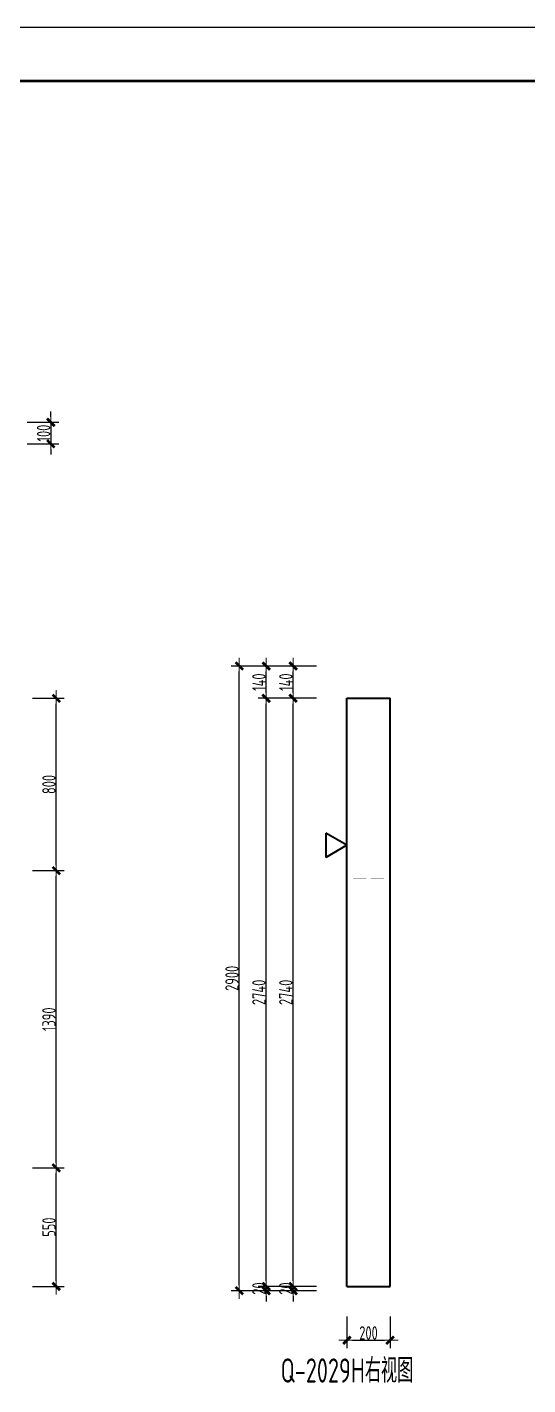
# Model space of a CAD drawing. Extents: x -85320 to 1679916, y -1321939 to 627.
# Drawn here: x 1577214 to 1586514, y -851082 to -825871 of the extents above; entities that cross this region are included whole.
import ezdxf
from ezdxf.enums import TextEntityAlignment as Align

# ---------------------------------------------------------------- set-up
doc = ezdxf.new("R2010")
doc.units = 0
doc.header["$LTSCALE"] = 1000
for name, color, linetype in [('BORDER', 7, 'Continuous'), ('打印线框', 7, 'Continuous'), ('拉模', 7, 'Continuous')]:
    doc.layers.add(name, color=color, linetype=linetype)
for name, color, linetype, lineweight in [('预制墙图名', 7, 'Continuous', 18), ('预制墙墙身水平筋', 130, 'Continuous', 18), ('预制墙墙身纵向受力筋', 1, 'Continuous', 18), ('预制墙详图标注', 3, 'Continuous', 18), ('预制墙详图轮廓', 3, 'Continuous', 35)]:
    doc.layers.add(name, color=color, linetype=linetype, lineweight=lineweight)
doc.styles.add('样式 1', font='yjkeng.shx', dxfattribs={"width": 0.7, "bigfont": 'yjkchn.shx'})
doc.styles.add('样式 2', font='yjkeng.shx', dxfattribs={"width": 0.7, "bigfont": 'yjkchn.shx'})
doc.dimstyles.new('盈建科结构', dxfattribs={"dimscale": 100, "dimtxt": 2.5, "dimasz": 1, "dimexe": 1.5, "dimexo": 0.625, "dimgap": 0.1, "dimtad": 1, "dimdec": 0, "dimrnd": 1, "dimzin": 0, "dimdsep": 46, "dimtxsty": '样式 1', "dimblk": '_yjkbk', "dimblk1": 'ARCHTICK', "dimblk2": 'ARCHTICK', "dimcen": 0.09, "dimadec": 0, "dimazin": 0, "dimtfac": 1, "dimtdec": 4, "dimtix": 1, "dimtmove": 2, "dimatfit": 3, "dimfxl": 1, "dimtolj": 1, "dimtzin": 0, "dimarcsym": 0})

# ---------------------------------------------------------------- blocks, each defined once
blk = doc.blocks.new('_yjkbk')
blk.add_line((-1, 0), (1.5, 0))
blk.add_lwpolyline([(-0.7, -0.7, 0.5, 0.5, 0), (0.7, 0.7, 0.5, 0.5, 0)], format="xyseb")
blk = doc.blocks.new('*D1717')
at = {"layer": 'Defpoints', "color": 0, "transparency": 16777216}
for p in [(1577254, -847054), (1577754, -847054), (1577254, -849254)]:
    blk.add_point(p, dxfattribs=at)
at = {"layer": '预制墙详图标注', "color": 0, "lineweight": -2, "transparency": 16777216}
for p, q in [((1577316, -847054), (1577904, -847054)), ((1577754, -849154), (1577754, -847154)), ((1577316, -849254), (1577904, -849254))]:
    blk.add_line(p, q, dxfattribs=at)
at = {"layer": '预制墙详图标注', "color": 0, "lineweight": -2, "transparency": 16777216, "xscale": 100, "yscale": 100, "zscale": 100}
for p, rotation in [((1577754, -847054), 90), ((1577754, -849254), 270)]:
    blk.add_blockref('_yjkbk', p, dxfattribs=dict(at, rotation=rotation))
at = {"layer": '预制墙详图标注', "color": 0, "transparency": 16777216, "insert": (1577744, -848154), "char_height": 250, "attachment_point": 8, "rotation": 90, "style": '样式 1'}
blk.add_mtext('\\A1;550', dxfattribs=at)
blk = doc.blocks.new('_ArchTick')
at = {"color": 0, "linetype": 'ByBlock', "const_width": 0.4}
blk.add_lwpolyline([(-0.5, -0.5), (0.5, 0.5)], dxfattribs=at)
blk = doc.blocks.new('*D1718')
at = {"layer": 'Defpoints', "color": 0, "transparency": 16777216}
for p in [(1577254, -838334), (1577754, -838334), (1577254, -841534)]:
    blk.add_point(p, dxfattribs=at)
at = {"layer": '预制墙详图标注', "color": 0, "lineweight": -2, "transparency": 16777216}
for p, q in [((1577316, -838334), (1577904, -838334)), ((1577754, -841434), (1577754, -838434)), ((1577316, -841534), (1577904, -841534))]:
    blk.add_line(p, q, dxfattribs=at)
at = {"layer": '预制墙详图标注', "color": 0, "lineweight": -2, "transparency": 16777216, "xscale": 100, "yscale": 100, "zscale": 100}
for p, rotation in [((1577754, -838334), 90), ((1577754, -841534), 270)]:
    blk.add_blockref('_yjkbk', p, dxfattribs=dict(at, rotation=rotation))
at = {"layer": '预制墙详图标注', "color": 0, "transparency": 16777216, "insert": (1577744, -839934), "char_height": 250, "attachment_point": 8, "rotation": 90, "style": '样式 1'}
blk.add_mtext('\\A1;800', dxfattribs=at)
blk = doc.blocks.new('*D1680')
at = {"layer": 'Defpoints', "color": 0, "transparency": 16777216}
for p in [(1577154, -833209), (1577154, -833609), (1577654, -833609)]:
    blk.add_point(p, dxfattribs=at)
at = {"layer": '预制墙详图标注', "color": 0, "lineweight": -2, "transparency": 16777216}
for p, q in [((1577216, -833209), (1577804, -833209)), ((1577654, -833109), (1577654, -833009)), ((1577654, -833209), (1577654, -833609)), ((1577216, -833609), (1577804, -833609)), ((1577654, -833709), (1577654, -833809))]:
    blk.add_line(p, q, dxfattribs=at)
at = {"layer": '预制墙详图标注', "color": 0, "lineweight": -2, "transparency": 16777216, "xscale": 100, "yscale": 100, "zscale": 100}
for p, rotation in [((1577654, -833209), 270), ((1577654, -833609), 90)]:
    blk.add_blockref('_yjkbk', p, dxfattribs=dict(at, rotation=rotation))
at = {"layer": '预制墙详图标注', "color": 0, "transparency": 16777216, "insert": (1577644, -833409), "char_height": 250, "attachment_point": 8, "rotation": 90, "style": '样式 1'}
blk.add_mtext('\\A1;100', dxfattribs=at)
blk = doc.blocks.new('*D1684')
at = {"layer": 'Defpoints', "color": 0, "transparency": 16777216}
for p in [(1583154, -849754), (1583954, -849754), (1583954, -850254)]:
    blk.add_point(p, dxfattribs=at)
at = {"layer": '预制墙详图标注', "color": 0, "lineweight": -2, "transparency": 16777216}
for p, q in [((1583154, -849816), (1583154, -850404)), ((1583954, -849816), (1583954, -850404)), ((1583254, -850254), (1583854, -850254))]:
    blk.add_line(p, q, dxfattribs=at)
at = {"layer": '预制墙详图标注', "color": 0, "lineweight": -2, "transparency": 16777216, "xscale": 100, "yscale": 100, "zscale": 100, "rotation": 180}
blk.add_blockref('_yjkbk', (1583154, -850254), dxfattribs=at)
at = {"layer": '预制墙详图标注', "color": 0, "lineweight": -2, "transparency": 16777216, "xscale": 100, "yscale": 100, "zscale": 100}
blk.add_blockref('_yjkbk', (1583954, -850254), dxfattribs=at)
at = {"layer": '预制墙详图标注', "color": 0, "transparency": 16777216, "insert": (1583554, -850244), "char_height": 250, "attachment_point": 8, "style": '样式 1'}
blk.add_mtext('\\A1;200', dxfattribs=at)
blk = doc.blocks.new('*D1685')
at = {"layer": 'Defpoints', "color": 0, "transparency": 16777216}
for p in [(1582154, -849254), (1582654, -849254), (1582654, -849334)]:
    blk.add_point(p, dxfattribs=at)
at = {"layer": '预制墙详图标注', "color": 0, "lineweight": -2, "transparency": 16777216}
for p, q in [((1582154, -849154), (1582154, -849054)), ((1582591, -849254), (1582004, -849254)), ((1582591, -849334), (1582004, -849334)), ((1582154, -849334), (1582154, -849254)), ((1582154, -849434), (1582154, -849534))]:
    blk.add_line(p, q, dxfattribs=at)
at = {"layer": '预制墙详图标注', "color": 0, "lineweight": -2, "transparency": 16777216, "xscale": 100, "yscale": 100, "zscale": 100}
for p, rotation in [((1582154, -849254), 270), ((1582154, -849334), 90)]:
    blk.add_blockref('_yjkbk', p, dxfattribs=dict(at, rotation=rotation))
at = {"layer": '预制墙详图标注', "color": 0, "transparency": 16777216, "insert": (1582144, -849294), "char_height": 250, "attachment_point": 8, "rotation": 90, "style": '样式 1'}
blk.add_mtext('\\A1;20', dxfattribs=at)
blk = doc.blocks.new('*D1686')
at = {"layer": 'Defpoints', "color": 0, "transparency": 16777216}
for p in [(1581654, -849254), (1582154, -849254), (1582154, -849334)]:
    blk.add_point(p, dxfattribs=at)
at = {"layer": '预制墙详图标注', "color": 0, "lineweight": -2, "transparency": 16777216}
for p, q in [((1581654, -849154), (1581654, -849054)), ((1582091, -849254), (1581504, -849254)), ((1582091, -849334), (1581504, -849334)), ((1581654, -849334), (1581654, -849254)), ((1581654, -849434), (1581654, -849534))]:
    blk.add_line(p, q, dxfattribs=at)
at = {"layer": '预制墙详图标注', "color": 0, "lineweight": -2, "transparency": 16777216, "xscale": 100, "yscale": 100, "zscale": 100}
for p, rotation in [((1581654, -849254), 270), ((1581654, -849334), 90)]:
    blk.add_blockref('_yjkbk', p, dxfattribs=dict(at, rotation=rotation))
at = {"layer": '预制墙详图标注', "color": 0, "transparency": 16777216, "insert": (1581644, -849294), "char_height": 250, "attachment_point": 8, "rotation": 90, "style": '样式 1'}
blk.add_mtext('\\A1;20', dxfattribs=at)
blk = doc.blocks.new('*D1687')
at = {"layer": 'Defpoints', "color": 0, "transparency": 16777216}
for p in [(1581154, -837734), (1581654, -837734), (1581654, -849334)]:
    blk.add_point(p, dxfattribs=at)
at = {"layer": '预制墙详图标注', "color": 0, "lineweight": -2, "transparency": 16777216}
for p, q in [((1581591, -837734), (1581004, -837734)), ((1581154, -849234), (1581154, -837834)), ((1581591, -849334), (1581004, -849334))]:
    blk.add_line(p, q, dxfattribs=at)
at = {"layer": '预制墙详图标注', "color": 0, "lineweight": -2, "transparency": 16777216, "xscale": 100, "yscale": 100, "zscale": 100}
for p, rotation in [((1581154, -837734), 90), ((1581154, -849334), 270)]:
    blk.add_blockref('_yjkbk', p, dxfattribs=dict(at, rotation=rotation))
at = {"layer": '预制墙详图标注', "color": 0, "transparency": 16777216, "insert": (1581144, -843534), "char_height": 250, "attachment_point": 8, "rotation": 90, "style": '样式 1'}
blk.add_mtext('\\A1;2900', dxfattribs=at)
blk = doc.blocks.new('*D2327')
at = {"layer": 'Defpoints', "color": 0, "transparency": 16777216}
for p in [(1582154, -838334), (1582654, -838334), (1582654, -849254)]:
    blk.add_point(p, dxfattribs=at)
at = {"layer": '预制墙详图标注', "color": 0, "lineweight": -2, "transparency": 16777216}
for p, q in [((1582591, -838334), (1582004, -838334)), ((1582154, -849154), (1582154, -838434)), ((1582591, -849254), (1582004, -849254))]:
    blk.add_line(p, q, dxfattribs=at)
at = {"layer": '预制墙详图标注', "color": 0, "lineweight": -2, "transparency": 16777216, "xscale": 100, "yscale": 100, "zscale": 100}
for p, rotation in [((1582154, -838334), 90), ((1582154, -849254), 270)]:
    blk.add_blockref('_yjkbk', p, dxfattribs=dict(at, rotation=rotation))
at = {"layer": '预制墙详图标注', "color": 0, "transparency": 16777216, "insert": (1582144, -843794), "char_height": 250, "attachment_point": 8, "rotation": 90, "style": '样式 1'}
blk.add_mtext('\\A1;2740', dxfattribs=at)
blk = doc.blocks.new('*D2328')
at = {"layer": 'Defpoints', "color": 0, "transparency": 16777216}
for p in [(1582154, -837734), (1582654, -837734), (1582654, -838334)]:
    blk.add_point(p, dxfattribs=at)
at = {"layer": '预制墙详图标注', "color": 0, "lineweight": -2, "transparency": 16777216}
for p, q in [((1582591, -837734), (1582004, -837734)), ((1582154, -838234), (1582154, -837834)), ((1582591, -838334), (1582004, -838334))]:
    blk.add_line(p, q, dxfattribs=at)
at = {"layer": '预制墙详图标注', "color": 0, "lineweight": -2, "transparency": 16777216, "xscale": 100, "yscale": 100, "zscale": 100}
for p, rotation in [((1582154, -837734), 90), ((1582154, -838334), 270)]:
    blk.add_blockref('_yjkbk', p, dxfattribs=dict(at, rotation=rotation))
at = {"layer": '预制墙详图标注', "color": 0, "transparency": 16777216, "insert": (1582144, -838034), "char_height": 250, "attachment_point": 8, "rotation": 90, "style": '样式 1'}
blk.add_mtext('\\A1;140', dxfattribs=at)
blk = doc.blocks.new('*D2329')
at = {"layer": 'Defpoints', "color": 0, "transparency": 16777216}
for p in [(1581654, -838334), (1582154, -838334), (1582154, -849254)]:
    blk.add_point(p, dxfattribs=at)
at = {"layer": '预制墙详图标注', "color": 0, "lineweight": -2, "transparency": 16777216}
for p, q in [((1582091, -838334), (1581504, -838334)), ((1581654, -849154), (1581654, -838434)), ((1582091, -849254), (1581504, -849254))]:
    blk.add_line(p, q, dxfattribs=at)
at = {"layer": '预制墙详图标注', "color": 0, "lineweight": -2, "transparency": 16777216, "xscale": 100, "yscale": 100, "zscale": 100}
for p, rotation in [((1581654, -838334), 90), ((1581654, -849254), 270)]:
    blk.add_blockref('_yjkbk', p, dxfattribs=dict(at, rotation=rotation))
at = {"layer": '预制墙详图标注', "color": 0, "transparency": 16777216, "insert": (1581644, -843794), "char_height": 250, "attachment_point": 8, "rotation": 90, "style": '样式 1'}
blk.add_mtext('\\A1;2740', dxfattribs=at)
blk = doc.blocks.new('*D2330')
at = {"layer": 'Defpoints', "color": 0, "transparency": 16777216}
for p in [(1581654, -837734), (1582154, -837734), (1582154, -838334)]:
    blk.add_point(p, dxfattribs=at)
at = {"layer": '预制墙详图标注', "color": 0, "lineweight": -2, "transparency": 16777216}
for p, q in [((1582091, -837734), (1581504, -837734)), ((1581654, -838234), (1581654, -837834)), ((1582091, -838334), (1581504, -838334))]:
    blk.add_line(p, q, dxfattribs=at)
at = {"layer": '预制墙详图标注', "color": 0, "lineweight": -2, "transparency": 16777216, "xscale": 100, "yscale": 100, "zscale": 100}
for p, rotation in [((1581654, -837734), 90), ((1581654, -838334), 270)]:
    blk.add_blockref('_yjkbk', p, dxfattribs=dict(at, rotation=rotation))
at = {"layer": '预制墙详图标注', "color": 0, "transparency": 16777216, "insert": (1581644, -838034), "char_height": 250, "attachment_point": 8, "rotation": 90, "style": '样式 1'}
blk.add_mtext('\\A1;140', dxfattribs=at)
blk = doc.blocks.new('*D2512')
at = {"layer": 'Defpoints', "color": 0, "transparency": 16777216}
for p in [(1577254, -841534), (1577754, -841534), (1577254, -847054)]:
    blk.add_point(p, dxfattribs=at)
at = {"layer": '预制墙详图标注', "color": 0, "lineweight": -2, "transparency": 16777216}
for p, q in [((1577316, -841534), (1577904, -841534)), ((1577754, -846954), (1577754, -841634)), ((1577316, -847054), (1577904, -847054))]:
    blk.add_line(p, q, dxfattribs=at)
at = {"layer": '预制墙详图标注', "color": 0, "lineweight": -2, "transparency": 16777216, "xscale": 100, "yscale": 100, "zscale": 100}
for p, rotation in [((1577754, -841534), 90), ((1577754, -847054), 270)]:
    blk.add_blockref('_yjkbk', p, dxfattribs=dict(at, rotation=rotation))
at = {"layer": '预制墙详图标注', "color": 0, "transparency": 16777216, "insert": (1577744, -844294), "char_height": 250, "attachment_point": 8, "rotation": 90, "style": '样式 1'}
blk.add_mtext('\\A1;1390', dxfattribs=at)
blk = doc.blocks.new('图框1')
at = {"layer": 'BORDER', "const_width": 50}
blk.add_lwpolyline([(1377779, -823089), (1377779, -783089), (1433679, -783089), (1433679, -823089)], close=True, dxfattribs=at)

msp = doc.modelspace()

# ---------------------------------------------------------------- linework, layer by layer
at = {"layer": '打印线框', "color": 1}
msp.add_lwpolyline([(1558139.784, -867870.959), (1558139.784, -825870.959), (1617539.784, -825870.959), (1617539.784, -867870.959)], close=True, dxfattribs=at)
at = {"layer": '预制墙墙身水平筋', "lineweight": 18, "const_width": 0.18}
for points in [[(1583515.4, -838493.636), (1583265.684, -838493.636), (1583265.684, -838453.636), (1583515.4, -838453.636), (1583515.4, -838493.636), (1583265.684, -838493.636), (1583265.684, -838453.636), (1583515.4, -838453.636)], [(1583591.967, -838453.636), (1583841.684, -838453.636), (1583841.684, -838493.636), (1583591.967, -838493.636), (1583591.967, -838453.636), (1583841.684, -838453.636), (1583841.684, -838493.636), (1583591.967, -838493.636)], [(1583515.4, -839313.636), (1583265.684, -839313.636), (1583265.684, -839273.636), (1583515.4, -839273.636), (1583515.4, -839313.636), (1583265.684, -839313.636), (1583265.684, -839273.636), (1583515.4, -839273.636)], [(1583591.967, -839273.636), (1583841.684, -839273.636), (1583841.684, -839313.636), (1583591.967, -839313.636), (1583591.967, -839273.636), (1583841.684, -839273.636), (1583841.684, -839313.636), (1583591.967, -839313.636)], [(1583515.4, -840113.636), (1583265.684, -840113.636), (1583265.684, -840073.636), (1583515.4, -840073.636), (1583515.4, -840113.636), (1583265.684, -840113.636), (1583265.684, -840073.636), (1583515.4, -840073.636)], [(1583591.967, -840073.636), (1583841.684, -840073.636), (1583841.684, -840113.636), (1583591.967, -840113.636), (1583591.967, -840073.636), (1583841.684, -840073.636), (1583841.684, -840113.636), (1583591.967, -840113.636)], [(1583515.4, -840913.636), (1583265.684, -840913.636), (1583265.684, -840873.636), (1583515.4, -840873.636), (1583515.4, -840913.636), (1583265.684, -840913.636), (1583265.684, -840873.636), (1583515.4, -840873.636)], [(1583591.967, -840873.636), (1583841.684, -840873.636), (1583841.684, -840913.636), (1583591.967, -840913.636), (1583591.967, -840873.636), (1583841.684, -840873.636), (1583841.684, -840913.636), (1583591.967, -840913.636)], [(1583515.4, -841713.636), (1583265.684, -841713.636), (1583265.684, -841673.636), (1583515.4, -841673.636), (1583515.4, -841713.636), (1583265.684, -841713.636), (1583265.684, -841673.636), (1583515.4, -841673.636)], [(1583591.967, -841673.636), (1583841.684, -841673.636), (1583841.684, -841713.636), (1583591.967, -841713.636), (1583591.967, -841673.636), (1583841.684, -841673.636), (1583841.684, -841713.636), (1583591.967, -841713.636)], [(1583515.4, -842513.636), (1583265.684, -842513.636), (1583265.684, -842473.636), (1583515.4, -842473.636), (1583515.4, -842513.636), (1583265.684, -842513.636), (1583265.684, -842473.636), (1583515.4, -842473.636)], [(1583591.967, -842473.636), (1583841.684, -842473.636), (1583841.684, -842513.636), (1583591.967, -842513.636), (1583591.967, -842473.636), (1583841.684, -842473.636), (1583841.684, -842513.636), (1583591.967, -842513.636)], [(1583515.4, -843313.636), (1583265.684, -843313.636), (1583265.684, -843273.636), (1583515.4, -843273.636), (1583515.4, -843313.636), (1583265.684, -843313.636), (1583265.684, -843273.636), (1583515.4, -843273.636)], [(1583591.967, -843273.636), (1583841.684, -843273.636), (1583841.684, -843313.636), (1583591.967, -843313.636), (1583591.967, -843273.636), (1583841.684, -843273.636), (1583841.684, -843313.636), (1583591.967, -843313.636)], [(1583515.4, -844113.636), (1583265.684, -844113.636), (1583265.684, -844073.636), (1583515.4, -844073.636), (1583515.4, -844113.636), (1583265.684, -844113.636), (1583265.684, -844073.636), (1583515.4, -844073.636)], [(1583591.967, -844073.636), (1583841.684, -844073.636), (1583841.684, -844113.636), (1583591.967, -844113.636), (1583591.967, -844073.636), (1583841.684, -844073.636), (1583841.684, -844113.636), (1583591.967, -844113.636)], [(1583515.4, -844913.636), (1583265.684, -844913.636), (1583265.684, -844873.636), (1583515.4, -844873.636), (1583515.4, -844913.636), (1583265.684, -844913.636), (1583265.684, -844873.636), (1583515.4, -844873.636)], [(1583591.967, -844873.636), (1583841.684, -844873.636), (1583841.684, -844913.636), (1583591.967, -844913.636), (1583591.967, -844873.636), (1583841.684, -844873.636), (1583841.684, -844913.636), (1583591.967, -844913.636)], [(1583515.4, -845713.636), (1583265.684, -845713.636), (1583265.684, -845673.636), (1583515.4, -845673.636), (1583515.4, -845713.636), (1583265.684, -845713.636), (1583265.684, -845673.636), (1583515.4, -845673.636)], [(1583591.967, -845673.636), (1583841.684, -845673.636), (1583841.684, -845713.636), (1583591.967, -845713.636), (1583591.967, -845673.636), (1583841.684, -845673.636), (1583841.684, -845713.636), (1583591.967, -845713.636)], [(1583515.4, -846513.636), (1583265.684, -846513.636), (1583265.684, -846473.636), (1583515.4, -846473.636), (1583515.4, -846513.636), (1583265.684, -846513.636), (1583265.684, -846473.636), (1583515.4, -846473.636)], [(1583591.967, -846473.636), (1583841.684, -846473.636), (1583841.684, -846513.636), (1583591.967, -846513.636), (1583591.967, -846473.636), (1583841.684, -846473.636), (1583841.684, -846513.636), (1583591.967, -846513.636)], [(1583515.4, -847313.636), (1583265.684, -847313.636), (1583265.684, -847273.636), (1583515.4, -847273.636), (1583515.4, -847313.636), (1583265.684, -847313.636), (1583265.684, -847273.636), (1583515.4, -847273.636)], [(1583591.967, -847273.636), (1583841.684, -847273.636), (1583841.684, -847313.636), (1583591.967, -847313.636), (1583591.967, -847273.636), (1583841.684, -847273.636), (1583841.684, -847313.636), (1583591.967, -847313.636)], [(1583515.4, -847713.636), (1583265.684, -847713.636), (1583265.684, -847673.636), (1583515.4, -847673.636), (1583515.4, -847713.636), (1583265.684, -847713.636), (1583265.684, -847673.636), (1583515.4, -847673.636)], [(1583591.967, -847673.636), (1583841.684, -847673.636), (1583841.684, -847713.636), (1583591.967, -847713.636), (1583591.967, -847673.636), (1583841.684, -847673.636), (1583841.684, -847713.636), (1583591.967, -847713.636)], [(1583515.4, -848113.636), (1583265.684, -848113.636), (1583265.684, -848073.636), (1583515.4, -848073.636), (1583515.4, -848113.636), (1583265.684, -848113.636), (1583265.684, -848073.636), (1583515.4, -848073.636)], [(1583591.967, -848073.636), (1583841.684, -848073.636), (1583841.684, -848113.636), (1583591.967, -848113.636), (1583591.967, -848073.636), (1583841.684, -848073.636), (1583841.684, -848113.636), (1583591.967, -848113.636)], [(1583515.4, -848513.636), (1583265.684, -848513.636), (1583265.684, -848473.636), (1583515.4, -848473.636), (1583515.4, -848513.636), (1583265.684, -848513.636), (1583265.684, -848473.636), (1583515.4, -848473.636)], [(1583591.967, -848473.636), (1583841.684, -848473.636), (1583841.684, -848513.636), (1583591.967, -848513.636), (1583591.967, -848473.636), (1583841.684, -848473.636), (1583841.684, -848513.636), (1583591.967, -848513.636)], [(1583479.4, -848953.636), (1583229.684, -848953.636), (1583229.684, -848913.636), (1583479.4, -848913.636), (1583479.4, -848953.636), (1583229.684, -848953.636), (1583229.684, -848913.636), (1583479.4, -848913.636)], [(1583627.967, -848913.636), (1583877.684, -848913.636), (1583877.684, -848953.636), (1583627.967, -848953.636), (1583627.967, -848913.636), (1583877.684, -848913.636), (1583877.684, -848953.636), (1583627.967, -848953.636)]]:
    msp.add_lwpolyline(points, close=True, dxfattribs=at)
at = {"layer": '预制墙墙身纵向受力筋', "lineweight": 18, "const_width": 0.18}
for points in [[(1583277.684, -838333.636), (1583277.684, -837269.636), (1583341.684, -837269.636), (1583341.684, -838333.636)], [(1583765.684, -838333.636), (1583765.684, -837269.636), (1583829.684, -837269.636), (1583829.684, -838333.636)]]:
    msp.add_lwpolyline(points, close=True, dxfattribs=at)
at = {"layer": '预制墙详图标注', "lineweight": 35}
for p, q in [((1583153.684, -841063.636), (1582763.972, -840838.636)), ((1582763.972, -840838.636), (1582763.972, -841288.636)), ((1583153.684, -841063.636), (1582763.972, -841288.636))]:
    msp.add_line(p, q, dxfattribs=at)
at = {"layer": '预制墙详图轮廓', "lineweight": 35}
for p, q in [((1583153.684, -838333.636), (1583953.684, -838333.636)), ((1583153.684, -849253.636), (1583153.684, -838333.636)), ((1583953.684, -849253.636), (1583953.684, -838333.636)), ((1583153.684, -849253.636), (1583953.684, -849253.636))]:
    msp.add_line(p, q, dxfattribs=at)

# ---------------------------------------------------------------- block references
at = {"layer": '拉模', "color": 3}
msp.add_blockref('图框1', (182860.835, -43782.265), dxfattribs=at)

# ---------------------------------------------------------------- texts
at = {"layer": '预制墙图名', "linetype": 'Continuous', "style": '样式 2', "width": 0.7}
msp.add_text('Q-2029H右视图', height=450, dxfattribs=at).set_placement((1583153.684, -851175.93), align=Align.BOTTOM_CENTER)

# ---------------------------------------------------------------- dimensions: what is measured, and where the dimension line sits
at = {"layer": '预制墙详图标注'}
for p1, p2, distance, picture, middle in [((1577153.684, -833208.636), (1577153.684, -833608.636), 500, '*D1680', (1577518.684, -833408.636)), ((1581653.684, -849333.636), (1581653.684, -837733.636), 500, '*D1687', (1581018.684, -843533.636)), ((1577253.684, -841533.636), (1577253.684, -838333.636), -500, '*D1718', (1577618.684, -839933.636)), ((1577253.684, -849253.636), (1577253.684, -847053.636), -500, '*D1717', (1577618.684, -848153.636)), ((1582153.684, -849333.636), (1582153.684, -849253.636), 500, '*D1686', (1581518.684, -849293.636)), ((1582653.684, -849333.636), (1582653.684, -849253.636), 500, '*D1685', (1582018.684, -849293.636)), ((1583153.684, -849753.636), (1583953.684, -849753.636), -500, '*D1684', (1583553.684, -850118.636))]:
    dim = msp.add_aligned_dim(p1=p1, p2=p2, distance=distance, dimstyle='盈建科结构', override={"dimscale": 100, "dimtxt": 2.5, "dimasz": 1, "dimexe": 1.5, "dimexo": 0.625, "dimgap": 0.1, "dimtad": 1, "dimlfac": 0.25, "dimrnd": 5, "dimdle": 0, "dimtix": 1, "dimfxlon": 0}, dxfattribs=at)
    dim.commit()
    dim.dimension.update_dxf_attribs({"geometry": picture, "text_midpoint": middle})
for p1, p2, distance, text, picture, middle in [((1582153.684, -838333.636), (1582153.684, -837733.636), 500, '140', '*D2330', (1581518.684, -838033.636)), ((1582653.684, -838333.636), (1582653.684, -837733.636), 500, '140', '*D2328', (1582018.684, -838033.636)), ((1582153.684, -849253.636), (1582153.684, -838333.636), 500, '2740', '*D2329', (1581518.684, -843793.636)), ((1582653.684, -849253.636), (1582653.684, -838333.636), 500, '2740', '*D2327', (1582018.684, -843793.636)), ((1577253.684, -847053.636), (1577253.684, -841533.636), -500, '1390', '*D2512', (1577618.684, -844293.636))]:
    dim = msp.add_aligned_dim(p1=p1, p2=p2, distance=distance, text=text, dimstyle='盈建科结构', override={"dimscale": 100, "dimtxt": 2.5, "dimasz": 1, "dimexe": 1.5, "dimexo": 0.625, "dimgap": 0.1, "dimtad": 1, "dimlfac": 0.25, "dimrnd": 5, "dimdle": 0, "dimtix": 1, "dimfxlon": 0}, dxfattribs=at)
    dim.commit()
    dim.dimension.update_dxf_attribs({"geometry": picture, "text_midpoint": middle})

doc.saveas('drawing.dxf')
